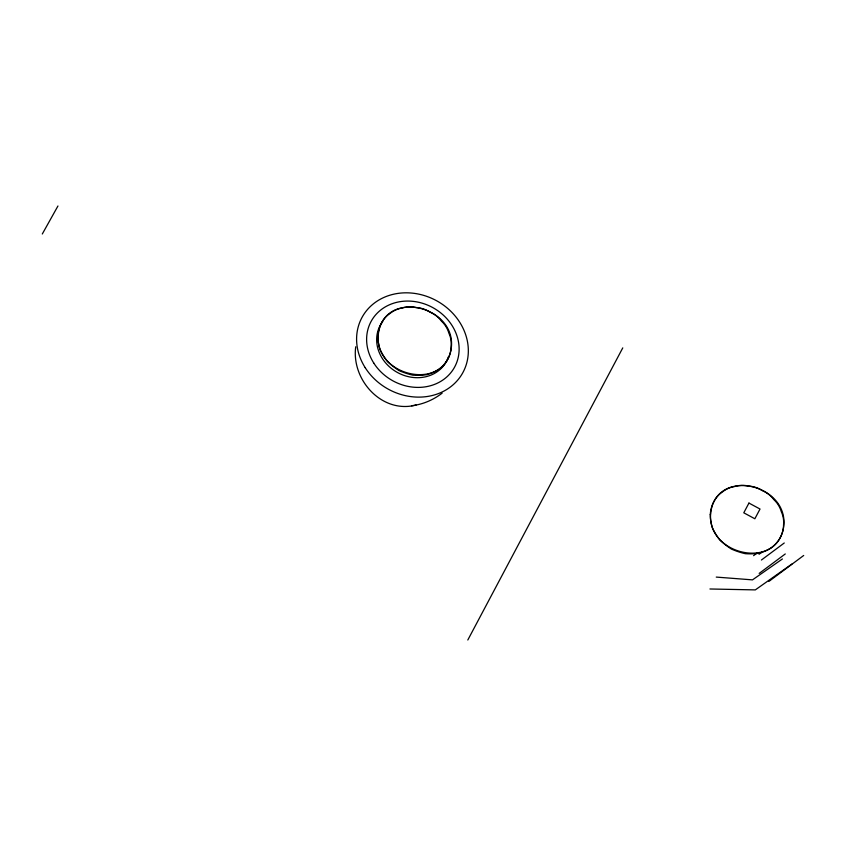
<?xml version="1.0" encoding="UTF-8"?>
<svg xmlns="http://www.w3.org/2000/svg" width="846" height="846" viewBox="0 0 846 846"><rect width="100%" height="100%" fill="white"/><g stroke="black" fill="none" stroke-linecap="round" stroke-linejoin="round"><path stroke-width="1.27" d="M355.732 346.754C351.196 379.748 381.853 414.022 416.052 405.044M467.806 640.01L622.772 347.886M42.3 233.993L57.951 205.99M753.585 555.674L757.709 552.597M759.042 554.289L762.109 552.004M761.411 560.02L784.263 542.984M759.179 573.408L785.278 553.95M768.845 581.456L803.7 555.473M442.13 393.157C433.279 399.968 422.662 404.547 411.516 405.731M791.909 564.039L755.309 589.895L709.942 588.985M782.423 558.963L752.496 579.87L716.255 577.088M448.391 356.864A37.689 33.026 29.2 0 1 397.8 372.684A37.689 33.026 29.2 0 1 382.709 321.586M378.204 335.386C374.746 377.369 447.301 392.692 451.489 346.014C454.196 304.444 382.508 289.131 378.204 335.386M710.619 513.903C707.171 555.885 779.716 571.209 783.904 524.531C786.621 482.95 714.923 467.648 710.619 513.903M748.943 503.074L743.782 512.813L754.854 518.767L760.025 509.028L748.943 503.074M373.731 362.997A47.588 41.697 29.2 0 0 453.784 368.528A47.588 41.697 29.2 0 0 411.103 301.176A47.588 41.697 29.2 0 0 373.731 362.997M365.176 367.64A57.486 50.379 29.2 0 0 461.884 374.323A57.486 50.379 29.2 0 0 410.321 292.959A57.486 50.379 29.2 0 0 365.176 367.64M377.845 336.042A27.336 12.806 67.5 0 0 380.023 349.387A27.336 10.438 52.1 0 0 387.447 361.506A27.336 9.179 36.4 0 0 398.984 370.569A27.336 9.243 20.5 0 0 412.88 375.169A27.336 10.617 4.7 0 0 427.029 374.63A27.336 13.092 -10.6 0 0 439.264 369.025A27.336 16.286 -25.7 0 0 447.724 359.201A27.336 19.712 -41.1 0 0 451.119 346.67A27.336 22.853 -58.2 0 0 448.94 333.324A27.336 25.232 -81.2 0 0 441.517 321.194A27.336 26.49 57.7 0 0 429.98 312.142A27.336 26.416 -4.7 0 0 416.073 307.532A27.336 25.052 -43.2 0 0 401.935 308.081A27.336 22.578 -65.2 0 0 389.699 313.686A27.336 19.384 -82.1 0 0 381.239 323.5A27.336 15.958 82.6 0 0 377.845 336.042M710.259 514.558A27.336 12.817 67.5 0 0 712.438 527.904A27.336 10.438 52.1 0 0 719.861 540.023A27.336 9.179 36.4 0 0 731.399 549.075A27.336 9.253 20.5 0 0 745.305 553.686A27.336 10.617 4.7 0 0 759.444 553.147A27.336 13.092 -10.6 0 0 771.679 547.542A27.336 16.286 -25.7 0 0 780.139 537.718A27.336 19.712 -41.1 0 0 783.544 525.176A27.336 22.853 -58.2 0 0 781.366 511.83A27.336 25.232 -81.2 0 0 773.942 499.711A27.336 26.49 57.7 0 0 762.394 490.659A27.336 26.416 -4.7 0 0 748.499 486.048A27.336 25.052 -43.2 0 0 734.349 486.587A27.336 22.578 -65.2 0 0 722.114 492.192A27.336 19.384 -82.1 0 0 713.654 502.016A27.336 15.958 82.6 0 0 710.259 514.558"/></g></svg>
